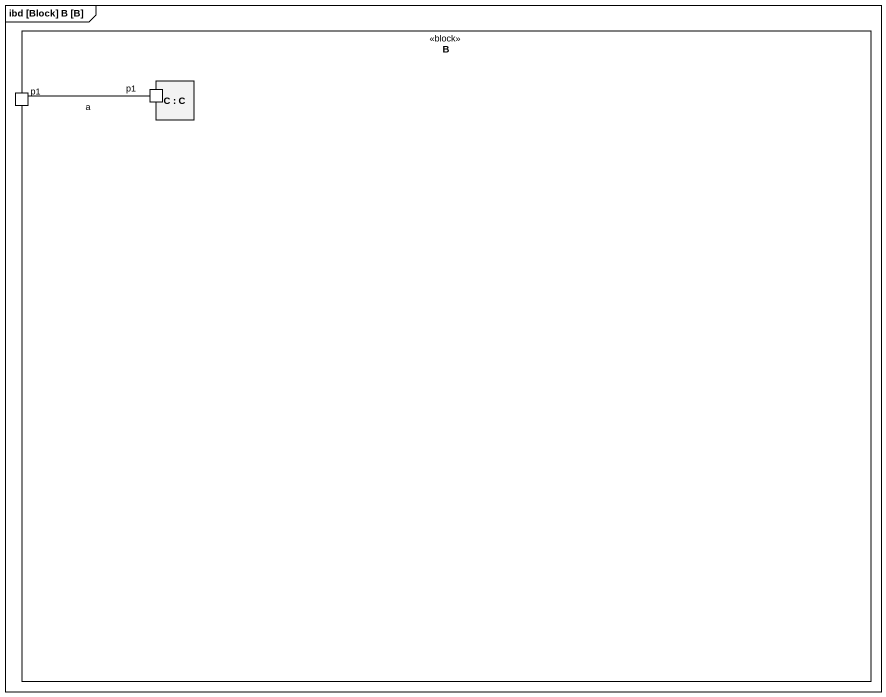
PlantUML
@startuml
mainframe ibd [Block] B [B]
rectangle B <<block>> {
  rectangle "C : C" as C {
    port "p1" as p1_2
  }
  port p1
}
p1_2 -left- p1 : a
@enduml
